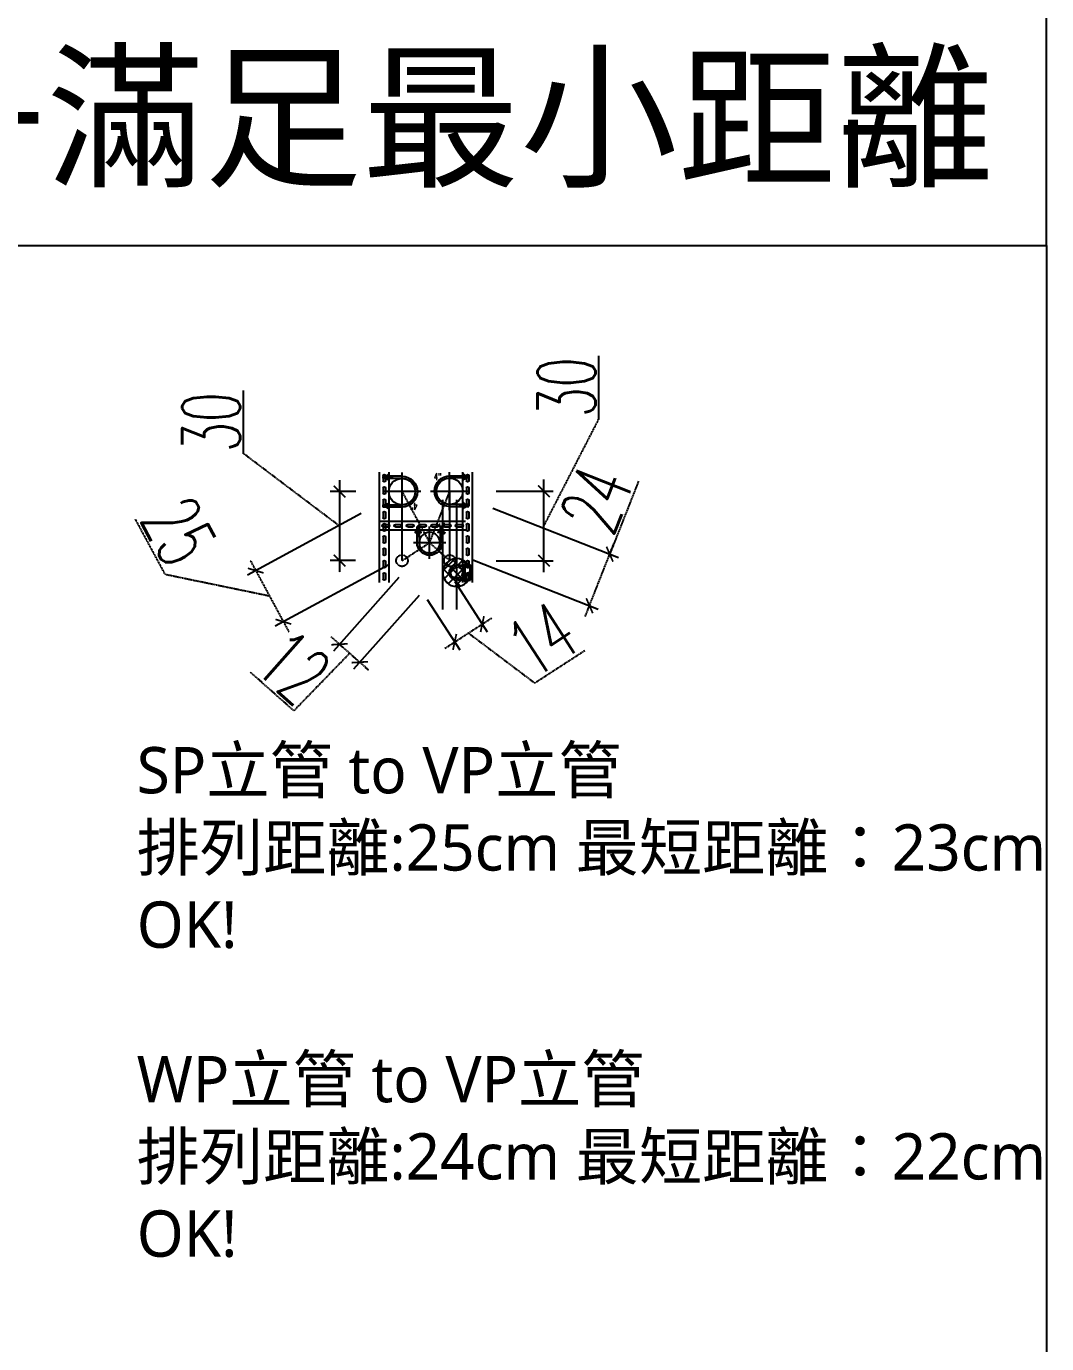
# Model space of a CAD drawing. Header units: millimetres. Extents: x 0 to 887, y -3549 to 0.
# Drawn here: x 441 to 881, y -2704 to -2136 of the extents above; entities that cross this region are included whole.
import ezdxf

# ---------------------------------------------------------------- set-up
doc = ezdxf.new("R2010")
doc.units = ezdxf.units.MM
doc.linetypes.add('02_(橋尚興華城後壁段)排水底板管路外部參考$0$HIDDEN', pattern=[0.375, 0.25, -0.125])
doc.linetypes.add('HIDDEN', pattern=[0.375, 0.25, -0.125])
for name, color, linetype in [('02_(橋尚興華城後壁段)排水底板管路外部參考$0$P_排水_配管線_VP', 3, '02_(橋尚興華城後壁段)排水底板管路外部參考$0$HIDDEN'), ('02_(橋尚興華城後壁段)排水底板管路外部參考$0$P_排水_配管線_WP', 30, 'Continuous'), ('03-P-另件', 51, 'HIDDEN'), ('3', 3, 'Continuous'), ('P_排水_底板_落水頭', 3, 'Continuous'), ('P_排水_立管_SP', 6, 'Continuous'), ('P_排水_立管_WP', 30, 'Continuous'), ('管道間立管－角鐵', 8, 'Continuous')]:
    doc.layers.add(name, color=color, linetype=linetype)
doc.layers.add('5-預估', color=1, linetype='Continuous', plot=False)
doc.styles.add('CHINA', font='txt.shx', dxfattribs={"bigfont": 'bigfont.shx'})
doc.styles.add('CHINA-H', font='romans.shx', dxfattribs={"width": 0.6, "bigfont": 'chineset.shx'})
doc.styles.get("Standard").update_dxf_attribs({"font": 'arial.ttf'})
doc.dimstyles.new('JJ', dxfattribs={"dimscale": 0, "dimtxt": 25, "dimasz": 5, "dimexe": 4, "dimexo": 20, "dimgap": 1.5, "dimtad": 1, "dimdec": 0, "dimdsep": 46, "dimtxsty": 'CHINA-H', "dimblk": 'ARCHTICK', "dimcen": 72.950957, "dimdle": 5, "dimclrd": 256, "dimclre": 256, "dimclrt": 256, "dimadec": 0, "dimazin": 0, "dimtfac": 1, "dimtdec": 0, "dimtix": 1, "dimtmove": 1, "dimatfit": 3, "dimfxl": 40, "dimtolj": 1, "dimlwd": -1, "dimlwe": -1, "dimarcsym": 0})

# ---------------------------------------------------------------- blocks, each defined once
blk = doc.blocks.new('2吋-廁所管道間-高腳')
at = {"color": 0}
for p, q in [((5.95, 0.74), (0.74, 5.95)), ((0.72, -5.96), (-5.96, 0.72)), ((-5.67, -1.96), (1.96, 5.67)), ((-5.64, 2.04), (-2.04, 5.64)), ((3.57, -4.83), (-4.83, 3.57)), ((-4.1, -4.38), (4.38, 4.1)), ((5.38, -2.66), (-2.66, 5.38)), ((-1.55, -5.8), (5.8, 1.55)), ((3.08, -5.15), (5.15, -3.08))]:
    blk.add_line(p, q, dxfattribs=at)
blk.add_circle((0, 0), 6)
blk = doc.blocks.new('pald050')
at = {"color": 0, "linetype": 'ByBlock'}
for p, q in [((-6, -3.3), (-6, 3.3)), ((-3.5, 3.3), (-6, 3.3)), ((-3.5, 3), (-6, 3)), ((-3.5, 3.3), (-3.2, 3)), ((-3.5, -3), (-3.5, 3)), ((-3.5, 3), (-3.2, 2.7)), ((-3.2, 3), (-1.37, 3)), ((-3.2, 2.7), (-1.31, 2.7)), ((-3.2, -2.7), (-3.2, 2.7)), ((-3.5, -3), (-6, -3)), ((-3.5, -3.3), (-6, -3.3)), ((-3.5, -3), (-3.2, -2.7)), ((-3.5, -3.3), (-3.2, -3)), ((-3.2, -2.7), (-1.31, -2.7)), ((-3.2, -3), (-1.37, -3))]:
    blk.add_line(p, q, dxfattribs=at)
for radius, start, end in [(3.3, 245.38, 114.62), (3, 244.1581, 115.8419)]:
    blk.add_arc((0, 0), radius, start, end, dxfattribs=at)
blk = doc.blocks.new('*U64')
blk.add_blockref('pald050', (0, 0))
blk = doc.blocks.new('*U271')
for p, q in [((5.3, 4), (0, 4)), ((0, 0), (5.3, 0)), ((1.55, 2.5), (3.75, 2.5)), ((1.55, 1.5), (3.75, 1.5)), ((10.6, 4), (5.3, 4)), ((6.85, 2.5), (9.05, 2.5)), ((6.85, 1.5), (9.05, 1.5)), ((15.9, 4), (10.6, 4)), ((12.15, 2.5), (14.35, 2.5)), ((12.15, 1.5), (14.35, 1.5)), ((21.2, 4), (15.9, 4)), ((17.45, 2.5), (19.65, 2.5)), ((17.45, 1.5), (19.65, 1.5)), ((26.5, 4), (21.2, 4)), ((22.75, 2.5), (24.95, 2.5)), ((22.75, 1.5), (24.95, 1.5)), ((31.8, 4), (26.5, 4)), ((28.05, 2.5), (30.25, 2.5)), ((28.05, 1.5), (30.25, 1.5)), ((37.1, 4), (31.8, 4)), ((33.35, 2.5), (35.55, 2.5)), ((33.35, 1.5), (35.55, 1.5)), ((42.4, 4), (37.1, 4)), ((38.65, 2.5), (40.85, 2.5)), ((38.65, 1.5), (40.85, 1.5)), ((47.7, 4), (42.4, 4)), ((43.95, 2.5), (46.15, 2.5)), ((43.95, 1.5), (46.15, 1.5)), ((5.3, 0), (10.6, 0)), ((10.6, 0), (15.9, 0)), ((15.9, 0), (21.2, 0)), ((21.2, 0), (26.5, 0)), ((26.5, 0), (31.8, 0)), ((31.8, 0), (37.1, 0)), ((37.1, 0), (42.4, 0)), ((42.4, 0), (47.7, 0))]:
    blk.add_line(p, q)
for centre, start, end in [((1.55, 2), 90, 270), ((3.75, 2), 270, 90), ((6.85, 2), 90, 270), ((9.05, 2), 270, 90), ((12.15, 2), 90, 270), ((14.35, 2), 270, 90), ((17.45, 2), 90, 270), ((19.65, 2), 270, 90), ((22.75, 2), 90, 270), ((24.95, 2), 270, 90), ((28.05, 2), 90, 270), ((30.25, 2), 270, 90), ((33.35, 2), 90, 270), ((35.55, 2), 270, 90), ((38.65, 2), 90, 270), ((40.85, 2), 270, 90), ((43.95, 2), 90, 270), ((46.15, 2), 270, 90)]:
    blk.add_arc(centre, 0.5, start, end)
blk = doc.blocks.new('4')
at = {"layer": '5-預估', "color": 0}
for points in [[(0, -16.4), (0, -2.5), (0, 0)], [(-8.2, -8.2), (5.7, -8.2), (8.2, -8.2)]]:
    blk.add_lwpolyline(points, dxfattribs=at)
blk.add_circle((0, -8.2), 5.7, dxfattribs=at)
at = {"layer": '5-預估', "color": 0, "style": 'CHINA', "width": 0.65}
blk.add_text('4"', height=3, dxfattribs=at).set_placement((-6.76, -3.38))
blk = doc.blocks.new('EC-3分螺母')
for p, q in [((-0.8, -0.35), (-0.65, -0.2)), ((-0.8, -0.85), (-0.65, -1)), ((-0.4, -0.35), (-0.55, -0.2)), ((-0.4, -0.85), (-0.55, -1)), ((-0.4, -0.35), (-0.25, -0.2)), ((-0.4, -0.85), (-0.4, -0.35)), ((-0.4, -0.85), (-0.25, -1)), ((0.4, -0.35), (0.25, -0.2)), ((0.4, -0.85), (0.25, -1)), ((0.4, -0.35), (0.55, -0.2)), ((0.4, -0.85), (0.4, -0.35)), ((0.4, -0.85), (0.55, -1)), ((0.8, -0.35), (0.65, -0.2)), ((0.8, -0.85), (0.65, -1))]:
    blk.add_line(p, q)
blk.add_lwpolyline([(-1.25, -0.2), (1.25, -0.2, 0.414214), (1.3, -0.15), (1.3, 0), (-1.3, 0), (-1.3, -0.15, 0.414214)], format="xyb", close=True)
for points in [[(-0.8, -0.35), (-0.8, -0.85)], [(0.65, -0.2), (-0.65, -0.2)], [(-0.65, -1), (0.65, -1)], [(0.8, -0.85), (0.8, -0.35)]]:
    blk.add_lwpolyline(points)
blk = doc.blocks.new('EC-U型螺絲_3分_PVC100')
for p, q in [((-6.65, 0), (-6.65, -5.7)), ((-5.75, -5.7), (-5.75, 0)), ((5.75, -5.7), (5.75, 0)), ((6.65, 0), (6.65, -5.7)), ((-6.65, -6.7), (-6.65, -8.1)), ((-6.65, -8.1), (-6.59, -8.2)), ((-5.75, -8.1), (-5.81, -8.2)), ((-5.75, -8.1), (-5.75, -6.7)), ((5.75, -8.1), (5.75, -6.7)), ((5.75, -8.1), (5.81, -8.2)), ((6.65, -8.1), (6.59, -8.2)), ((6.65, -6.7), (6.65, -8.1))]:
    blk.add_line(p, q)
at = {"color": 8}
for points in [[(-6.65, -4.1), (-5.75, -4.1)], [(-6.65, -4.3), (-5.75, -4.3)], [(-6.65, -4.5), (-5.75, -4.5)], [(-6.65, -4.7), (-5.75, -4.7)], [(-6.65, -4.9), (-5.75, -4.9)], [(-6.65, -5.1), (-5.75, -5.1)], [(-6.65, -5.3), (-5.75, -5.3)], [(-6.65, -5.5), (-5.75, -5.5)], [(-6.4, -4.2), (-6, -4.2)], [(-6.4, -4.4), (-6, -4.4)], [(-6.4, -4.6), (-6, -4.6)], [(-6.4, -4.8), (-6, -4.8)], [(-6.4, -5), (-6, -5)], [(-6.4, -5.2), (-6, -5.2)], [(-6.4, -5.4), (-6, -5.4)], [(-6.4, -5.6), (-6, -5.6)], [(5.75, -4.1), (6.65, -4.1)], [(5.75, -4.3), (6.65, -4.3)], [(5.75, -4.5), (6.65, -4.5)], [(5.75, -4.7), (6.65, -4.7)], [(5.75, -4.9), (6.65, -4.9)], [(5.75, -5.1), (6.65, -5.1)], [(5.75, -5.3), (6.65, -5.3)], [(5.75, -5.5), (6.65, -5.5)], [(6, -4.2), (6.4, -4.2)], [(6, -4.4), (6.4, -4.4)], [(6, -4.6), (6.4, -4.6)], [(6, -4.8), (6.4, -4.8)], [(6, -5), (6.4, -5)], [(6, -5.2), (6.4, -5.2)], [(6, -5.4), (6.4, -5.4)], [(6, -5.6), (6.4, -5.6)], [(-6.65, -6.8), (-5.75, -6.8)], [(-6.65, -7), (-5.75, -7)], [(-6.65, -7.2), (-5.75, -7.2)], [(-6.65, -7.4), (-5.75, -7.4)], [(-6.65, -7.6), (-5.75, -7.6)], [(-6.65, -7.8), (-5.75, -7.8)], [(-6.65, -8), (-5.75, -8)], [(-6.4, -6.9), (-6, -6.9)], [(-6.4, -7.1), (-6, -7.1)], [(-6.4, -7.3), (-6, -7.3)], [(-6.4, -7.5), (-6, -7.5)], [(-6.4, -7.7), (-6, -7.7)], [(-6.4, -7.9), (-6, -7.9)], [(5.75, -6.8), (6.65, -6.8)], [(5.75, -7), (6.65, -7)], [(5.75, -7.2), (6.65, -7.2)], [(5.75, -7.4), (6.65, -7.4)], [(5.75, -7.6), (6.65, -7.6)], [(5.75, -7.8), (6.65, -7.8)], [(5.75, -8), (6.65, -8)], [(6, -6.9), (6.4, -6.9)], [(6, -7.1), (6.4, -7.1)], [(6, -7.3), (6.4, -7.3)], [(6, -7.5), (6.4, -7.5)], [(6, -7.7), (6.4, -7.7)], [(6, -7.9), (6.4, -7.9)]]:
    blk.add_lwpolyline(points, dxfattribs=at)
for points in [[(-6.65, -8.1), (-5.75, -8.1)], [(-5.81, -8.2), (-6.59, -8.2)], [(6.65, -8.1), (5.75, -8.1)], [(6.59, -8.2), (5.81, -8.2)]]:
    blk.add_lwpolyline(points)
for radius in [6.65, 5.75]:
    blk.add_arc((0, 0), radius, 0, 180)
at = {"xscale": -1}
blk.add_blockref('EC-3分螺母', (-6.2, -5.7), dxfattribs=at)
blk.add_blockref('EC-3分螺母', (6.2, -5.7))
blk = doc.blocks.new('*U272')
blk.add_blockref('EC-U型螺絲_3分_PVC100', (0, 0))
blk = doc.blocks.new('033')
at = {"layer": '5-預估', "color": 0}
for points in [[(0, -14), (0, -2.5), (0, 0)], [(-7, -7), (4.5, -7), (7, -7)]]:
    blk.add_lwpolyline(points, dxfattribs=at)
blk.add_circle((0, -7), 4.5, dxfattribs=at)
at = {"layer": '5-預估', "color": 0, "style": 'CHINA', "width": 0.65}
blk.add_text('3"', height=4.5, dxfattribs=at).set_placement((-7.28, -3.2))
blk = doc.blocks.new('EC-U型螺絲_3分_PVC80')
for p, q in [((-5.4, 0), (-5.4, -4.45)), ((-4.5, -4.45), (-4.5, 0)), ((4.5, -4.45), (4.5, 0)), ((5.4, 0), (5.4, -4.45)), ((-5.4, -5.45), (-5.4, -6.85)), ((-4.5, -6.85), (-4.5, -5.45)), ((4.5, -6.85), (4.5, -5.45)), ((5.4, -5.45), (5.4, -6.85)), ((-5.4, -6.85), (-5.34, -6.95)), ((-4.5, -6.85), (-4.56, -6.95)), ((4.5, -6.85), (4.56, -6.95)), ((5.4, -6.85), (5.34, -6.95))]:
    blk.add_line(p, q)
at = {"color": 8}
for points in [[(-5.4, -2.85), (-4.5, -2.85)], [(-5.4, -3.05), (-4.5, -3.05)], [(-5.4, -3.25), (-4.5, -3.25)], [(-5.4, -3.45), (-4.5, -3.45)], [(-5.4, -3.65), (-4.5, -3.65)], [(-5.4, -3.85), (-4.5, -3.85)], [(-5.4, -4.05), (-4.5, -4.05)], [(-5.4, -4.25), (-4.5, -4.25)], [(-5.4, -5.55), (-4.5, -5.55)], [(-5.15, -2.95), (-4.75, -2.95)], [(-5.15, -3.15), (-4.75, -3.15)], [(-5.15, -3.35), (-4.75, -3.35)], [(-5.15, -3.55), (-4.75, -3.55)], [(-5.15, -3.75), (-4.75, -3.75)], [(-5.15, -3.95), (-4.75, -3.95)], [(-5.15, -4.15), (-4.75, -4.15)], [(-5.15, -4.35), (-4.75, -4.35)], [(-5.15, -5.65), (-4.75, -5.65)], [(4.5, -2.85), (5.4, -2.85)], [(4.5, -3.05), (5.4, -3.05)], [(4.5, -3.25), (5.4, -3.25)], [(4.5, -3.45), (5.4, -3.45)], [(4.5, -3.65), (5.4, -3.65)], [(4.5, -3.85), (5.4, -3.85)], [(4.5, -4.05), (5.4, -4.05)], [(4.5, -4.25), (5.4, -4.25)], [(4.5, -5.55), (5.4, -5.55)], [(4.75, -2.95), (5.15, -2.95)], [(4.75, -3.15), (5.15, -3.15)], [(4.75, -3.35), (5.15, -3.35)], [(4.75, -3.55), (5.15, -3.55)], [(4.75, -3.75), (5.15, -3.75)], [(4.75, -3.95), (5.15, -3.95)], [(4.75, -4.15), (5.15, -4.15)], [(4.75, -4.35), (5.15, -4.35)], [(4.75, -5.65), (5.15, -5.65)], [(-5.4, -5.75), (-4.5, -5.75)], [(-5.4, -5.95), (-4.5, -5.95)], [(-5.4, -6.15), (-4.5, -6.15)], [(-5.4, -6.35), (-4.5, -6.35)], [(-5.4, -6.55), (-4.5, -6.55)], [(-5.4, -6.75), (-4.5, -6.75)], [(-5.15, -5.85), (-4.75, -5.85)], [(-5.15, -6.05), (-4.75, -6.05)], [(-5.15, -6.25), (-4.75, -6.25)], [(-5.15, -6.45), (-4.75, -6.45)], [(-5.15, -6.65), (-4.75, -6.65)], [(4.5, -5.75), (5.4, -5.75)], [(4.5, -5.95), (5.4, -5.95)], [(4.5, -6.15), (5.4, -6.15)], [(4.5, -6.35), (5.4, -6.35)], [(4.5, -6.55), (5.4, -6.55)], [(4.5, -6.75), (5.4, -6.75)], [(4.75, -5.85), (5.15, -5.85)], [(4.75, -6.05), (5.15, -6.05)], [(4.75, -6.25), (5.15, -6.25)], [(4.75, -6.45), (5.15, -6.45)], [(4.75, -6.65), (5.15, -6.65)]]:
    blk.add_lwpolyline(points, dxfattribs=at)
for points in [[(-5.4, -6.85), (-4.5, -6.85)], [(-4.56, -6.95), (-5.34, -6.95)], [(5.4, -6.85), (4.5, -6.85)], [(5.34, -6.95), (4.56, -6.95)]]:
    blk.add_lwpolyline(points)
for radius in [5.4, 4.5]:
    blk.add_arc((0, 0), radius, 0, 180)
at = {"xscale": -1}
blk.add_blockref('EC-3分螺母', (-4.95, -4.45), dxfattribs=at)
blk.add_blockref('EC-3分螺母', (4.95, -4.45))
blk = doc.blocks.new('*U91')
blk.add_blockref('EC-U型螺絲_3分_PVC80', (0, 0))
blk = doc.blocks.new('*U116')
for p, q in [((5.3, 4), (0, 4)), ((0, 0), (5.3, 0)), ((1.55, 2.5), (3.75, 2.5)), ((1.55, 1.5), (3.75, 1.5)), ((10.6, 4), (5.3, 4)), ((6.85, 2.5), (9.05, 2.5)), ((6.85, 1.5), (9.05, 1.5)), ((15.9, 4), (10.6, 4)), ((12.15, 2.5), (14.35, 2.5)), ((12.15, 1.5), (14.35, 1.5)), ((21.2, 4), (15.9, 4)), ((17.45, 2.5), (19.65, 2.5)), ((17.45, 1.5), (19.65, 1.5)), ((26.5, 4), (21.2, 4)), ((22.75, 2.5), (24.95, 2.5)), ((22.75, 1.5), (24.95, 1.5)), ((31.8, 4), (26.5, 4)), ((28.05, 2.5), (30.25, 2.5)), ((28.05, 1.5), (30.25, 1.5)), ((37.1, 4), (31.8, 4)), ((33.35, 2.5), (35.55, 2.5)), ((33.35, 1.5), (35.55, 1.5)), ((5.3, 0), (10.6, 0)), ((10.6, 0), (15.9, 0)), ((15.9, 0), (21.2, 0)), ((21.2, 0), (26.5, 0)), ((26.5, 0), (31.8, 0)), ((31.8, 0), (37.1, 0))]:
    blk.add_line(p, q)
for centre, start, end in [((1.55, 2), 90, 270), ((3.75, 2), 270, 90), ((6.85, 2), 90, 270), ((9.05, 2), 270, 90), ((12.15, 2), 90, 270), ((14.35, 2), 270, 90), ((17.45, 2), 90, 270), ((19.65, 2), 270, 90), ((22.75, 2), 90, 270), ((24.95, 2), 270, 90), ((28.05, 2), 90, 270), ((30.25, 2), 270, 90), ((33.35, 2), 90, 270), ((35.55, 2), 270, 90)]:
    blk.add_arc(centre, 0.5, start, end)
blk = doc.blocks.new('_ArchTick')
at = {"color": 0, "linetype": 'ByBlock', "const_width": 0.15}
blk.add_lwpolyline([(-0.5, -0.5), (0.5, 0.5)], dxfattribs=at)
blk = doc.blocks.new('*D283')
at = {"layer": '03-P-另件', "transparency": 16777216}
for p, q in [((687.74, -2305.02), (687.74, -2277.74)), ((663.96, -2351.27), (687.74, -2305.02)), ((663.96, -2371.26), (663.96, -2331.28))]:
    blk.add_line(p, q, dxfattribs=at)
at = {"layer": '03-P-另件', "linetype": 'Continuous', "transparency": 16777216}
for p, q in [((643.36, -2336.28), (667.96, -2336.28)), ((643.34, -2366.26), (667.96, -2366.26))]:
    blk.add_line(p, q, dxfattribs=at)
at = {"layer": '03-P-另件', "transparency": 16777216, "xscale": 5, "yscale": 5, "zscale": 5}
for p, rotation in [((663.96, -2336.28), 90), ((663.96, -2366.26), 270)]:
    blk.add_blockref('_ArchTick', p, dxfattribs=dict(at, rotation=rotation))
at = {"layer": '03-P-另件', "transparency": 16777216, "insert": (673.74, -2291.38), "char_height": 25, "attachment_point": 5, "rotation": 90, "style": 'CHINA-H'}
blk.add_mtext('\\A1;30', dxfattribs=at)
blk = doc.blocks.new('*D284')
at = {"layer": '03-P-另件', "transparency": 16777216}
for p, q in [((534.32, -2320.07), (534.32, -2292.78)), ((575.75, -2351.35), (534.32, -2320.07)), ((575.75, -2331.46), (575.75, -2371.23))]:
    blk.add_line(p, q, dxfattribs=at)
at = {"layer": '03-P-另件', "linetype": 'Continuous', "transparency": 16777216}
for p, q in [((582.69, -2336.46), (571.75, -2336.46)), ((582.67, -2366.23), (571.75, -2366.23))]:
    blk.add_line(p, q, dxfattribs=at)
at = {"layer": '03-P-另件', "transparency": 16777216, "xscale": 5, "yscale": 5, "zscale": 5}
for p, rotation in [((575.75, -2336.46), 90), ((575.75, -2366.23), 270)]:
    blk.add_blockref('_ArchTick', p, dxfattribs=dict(at, rotation=rotation))
at = {"layer": '03-P-另件', "transparency": 16777216, "insert": (520.32, -2306.42), "char_height": 25, "attachment_point": 5, "rotation": 90, "style": 'CHINA-H'}
blk.add_mtext('\\A1;30', dxfattribs=at)
blk = doc.blocks.new('*D285')
at = {"layer": '03-P-另件', "transparency": 16777216}
for p, q in [((500.53, -2372.28), (487.56, -2348.27)), ((537.18, -2366.15), (553.84, -2397.01)), ((545.51, -2381.58), (500.53, -2372.28))]:
    blk.add_line(p, q, dxfattribs=at)
at = {"layer": '03-P-另件', "linetype": 'Continuous', "transparency": 16777216}
for p, q in [((585.09, -2345.96), (536.03, -2372.45)), ((597, -2368.02), (547.95, -2394.51))]:
    blk.add_line(p, q, dxfattribs=at)
at = {"layer": '03-P-另件', "transparency": 16777216, "xscale": 5, "yscale": 5, "zscale": 5}
for p, rotation in [((539.55, -2370.55), 118.3659438270314), ((551.47, -2392.61), 298.3659438270314)]:
    blk.add_blockref('_ArchTick', p, dxfattribs=dict(at, rotation=rotation))
at = {"layer": '03-P-另件', "transparency": 16777216, "insert": (506.36, -2353.62), "char_height": 25, "attachment_point": 5, "rotation": 298.3659, "style": 'CHINA-H'}
blk.add_mtext('\\A1;25', dxfattribs=at)
blk = doc.blocks.new('*D286')
at = {"layer": '03-P-另件', "transparency": 16777216}
for p, q in [((704.8, -2331.94), (692.39, -2363.46)), ((681.8, -2390.35), (694.22, -2358.81))]:
    blk.add_line(p, q, dxfattribs=at)
at = {"layer": '03-P-另件', "linetype": 'Continuous', "transparency": 16777216}
for p, q in [((641.97, -2343.61), (696.11, -2364.93)), ((633.21, -2365.85), (687.36, -2387.17))]:
    blk.add_line(p, q, dxfattribs=at)
at = {"layer": '03-P-另件', "transparency": 16777216, "xscale": 5, "yscale": 5, "zscale": 5}
for p, rotation in [((692.39, -2363.46), 68.50848962228758), ((683.64, -2385.7), 248.5084896222876)]:
    blk.add_blockref('_ArchTick', p, dxfattribs=dict(at, rotation=rotation))
at = {"layer": '03-P-另件', "transparency": 16777216, "insert": (686.65, -2339.84), "char_height": 25, "attachment_point": 5, "rotation": 68.5085, "style": 'CHINA-H'}
blk.add_mtext('\\A1;24', dxfattribs=at)
blk = doc.blocks.new('*D287')
at = {"layer": '03-P-另件', "linetype": 'Continuous', "transparency": 16777216}
for p, q in [((625.48, -2375.31), (639.52, -2396.99)), ((613.56, -2383.02), (627.61, -2404.71))]:
    blk.add_line(p, q, dxfattribs=at)
at = {"layer": '03-P-另件', "transparency": 16777216}
for p, q in [((621.24, -2404.07), (641.54, -2390.91)), ((631.39, -2397.49), (659.99, -2419.04)), ((659.99, -2419.04), (681.69, -2404.98))]:
    blk.add_line(p, q, dxfattribs=at)
at = {"layer": '03-P-另件', "transparency": 16777216, "xscale": 5, "yscale": 5, "zscale": 5}
for p, rotation in [((637.35, -2393.63), 32.93228155106365), ((625.44, -2401.35), 212.9322815510637)]:
    blk.add_blockref('_ArchTick', p, dxfattribs=dict(at, rotation=rotation))
at = {"layer": '03-P-另件', "transparency": 16777216, "insert": (663.23, -2400.26), "char_height": 25, "attachment_point": 5, "rotation": 32.9323, "style": 'CHINA-H'}
blk.add_mtext('\\A1;14', dxfattribs=at)
blk = doc.blocks.new('*D288')
at = {"layer": '03-P-另件', "linetype": 'Continuous', "transparency": 16777216}
for p, q in [((601.33, -2373.48), (573.08, -2405.34)), ((610.07, -2381.23), (581.81, -2413.08))]:
    blk.add_line(p, q, dxfattribs=at)
at = {"layer": '03-P-另件', "transparency": 16777216}
for p, q in [((571.99, -2399.03), (588.21, -2413.41)), ((580.1, -2406.22), (556, -2431.06)), ((556, -2431.06), (537.19, -2414.38))]:
    blk.add_line(p, q, dxfattribs=at)
at = {"layer": '03-P-另件', "transparency": 16777216, "xscale": 5, "yscale": 5, "zscale": 5}
for p, rotation in [((575.74, -2402.35), 138.4313776248482), ((584.47, -2410.09), 318.4313776248483)]:
    blk.add_blockref('_ArchTick', p, dxfattribs=dict(at, rotation=rotation))
at = {"layer": '03-P-另件', "transparency": 16777216, "insert": (555.89, -2412.24), "char_height": 25, "attachment_point": 5, "rotation": 318.4314, "style": 'CHINA-H'}
blk.add_mtext('\\A1;12', dxfattribs=at)

msp = doc.modelspace()

# ---------------------------------------------------------------- linework, layer by layer
at = {"color": 141, "true_color": 0xadddf7}
for points in [[(0, -2230.23), (881.02, -2230.23), (881.02, -2129.31), (0, -2129.31)], [(0, -2230.23), (881.02, -2230.23), (881.02, -2839.08), (0, -2839.08)]]:
    msp.add_lwpolyline(points, close=True, dxfattribs=at)
at = {"layer": '02_(橋尚興華城後壁段)排水底板管路外部參考$0$P_排水_配管線_VP', "ltscale": 0.8}
for centre in [(602.69, -2366.23), (623.34, -2366.26), (626.26, -2371.39)]:
    msp.add_circle(centre, 2.5, dxfattribs=at)
at = {"layer": '02_(橋尚興華城後壁段)排水底板管路外部參考$0$P_排水_配管線_WP'}
for p, q in [((620.36, -2387.28), (620.36, -2339.94)), ((626.36, -2387.28), (626.36, -2340.04))]:
    msp.add_line(p, q, dxfattribs=at)
at = {"layer": '03-P-另件'}
for p, q in [((602.69, -2336.46), (614.6, -2358.52)), ((602.69, -2336.46), (602.69, -2366.23)), ((614.6, -2358.52), (623.36, -2336.28)), ((623.34, -2366.26), (623.36, -2336.28)), ((602.69, -2366.23), (614.6, -2358.52)), ((614.6, -2358.52), (623.34, -2366.26))]:
    msp.add_line(p, q, dxfattribs=at)

# ---------------------------------------------------------------- block references
at = {"xscale": -1}
for name, p, rotation in [('*U272', (602.69, -2336.46), 269.9999999989328), ('*U272', (623.36, -2336.28), 90), ('*U91', (614.6, -2358.52), 180)]:
    msp.add_blockref(name, p, dxfattribs=dict(at, rotation=rotation))
at = {"layer": '03-P-另件', "rotation": 180}
msp.add_blockref('*U64', (626.26, -2371.38), dxfattribs=at)
at = {"layer": '3', "xscale": -1}
msp.add_blockref('033', (614.6, -2351.52), dxfattribs=at)
at = {"layer": 'P_排水_底板_落水頭', "xscale": -1}
msp.add_blockref('2吋-廁所管道間-高腳', (626.26, -2371.38), dxfattribs=at)
at = {"layer": 'P_排水_立管_SP', "rotation": 180}
msp.add_blockref('4', (602.69, -2344.66), dxfattribs=at)
at = {"layer": 'P_排水_立管_WP'}
msp.add_blockref('4', (623.24, -2328.08), dxfattribs=at)
at = {"layer": '管道間立管－角鐵', "xscale": -1}
for name, p, rotation in [('*U271', (597.01, -2328.02), 90.00000000106724), ('*U271', (633.01, -2328.02), 90.00000000106724), ('*U116', (593.01, -2349.16), 180)]:
    msp.add_blockref(name, p, dxfattribs=dict(at, rotation=rotation))

# ---------------------------------------------------------------- texts
at = {"color": 141, "true_color": 0xadddf7, "attachment_point": 1}
for s, width, insert, char_height in [('{\\fMicrosoft JhengHei|b0|i0|c136|p34;Step4. 五金+滿足最小距離}', 2640.4626, (67.7, -2149.78), 50), ('{\\fMicrosoft JhengHei|b0|i0|c136|p34;SP立管 to VP立管\\P排列距離:25cm 最短距離：23cm\\POK!\\P\\PWP立管 to VP立管\\P排列距離:24cm 最短距離：22cm\\POK!}', 438.1803, (488.16, -2446.71), 20)]:
    msp.add_mtext_dynamic_manual_height_columns(s, width=width, gutter_width=12.5, heights=[0], dxfattribs=dict(at, insert=insert, char_height=char_height))

# ---------------------------------------------------------------- dimensions: what is measured, and where the dimension line sits
at = {"layer": '03-P-另件'}
for base, p1, p2, angle, picture, middle, dimtype in [((663.96, -2336.28), (623.34, -2366.26), (623.36, -2336.28), 90, '*D283', (687.74, -2303.52), 160), ((575.75, -2366.23), (602.69, -2336.46), (602.67, -2366.23), 90, '*D284', (534.32, -2318.57), 160), ((692.39, -2363.46), (614.6, -2358.52), (623.36, -2336.28), 68.5085, '*D286', (711.17, -2349.49), 161), ((551.47, -2392.61), (602.69, -2336.46), (614.6, -2358.52), 298.3659, '*D285', (499.81, -2370.96), 161), ((584.47, -2410.09), (614.6, -2358.52), (623.34, -2366.26), 318.4314, '*D288', (554.88, -2430.06), 161), ((637.35, -2393.63), (602.69, -2366.23), (614.6, -2358.52), 32.9323, '*D287', (661.24, -2418.22), 161)]:
    dim = msp.add_linear_dim(base=base, p1=p1, p2=p2, angle=angle, dimstyle='JJ', override={"dimscale": 1}, dxfattribs=at)
    dim.commit()
    dim.dimension.update_dxf_attribs({"geometry": picture, "text_midpoint": middle, "dimtype": dimtype})

doc.saveas('drawing.dxf')
